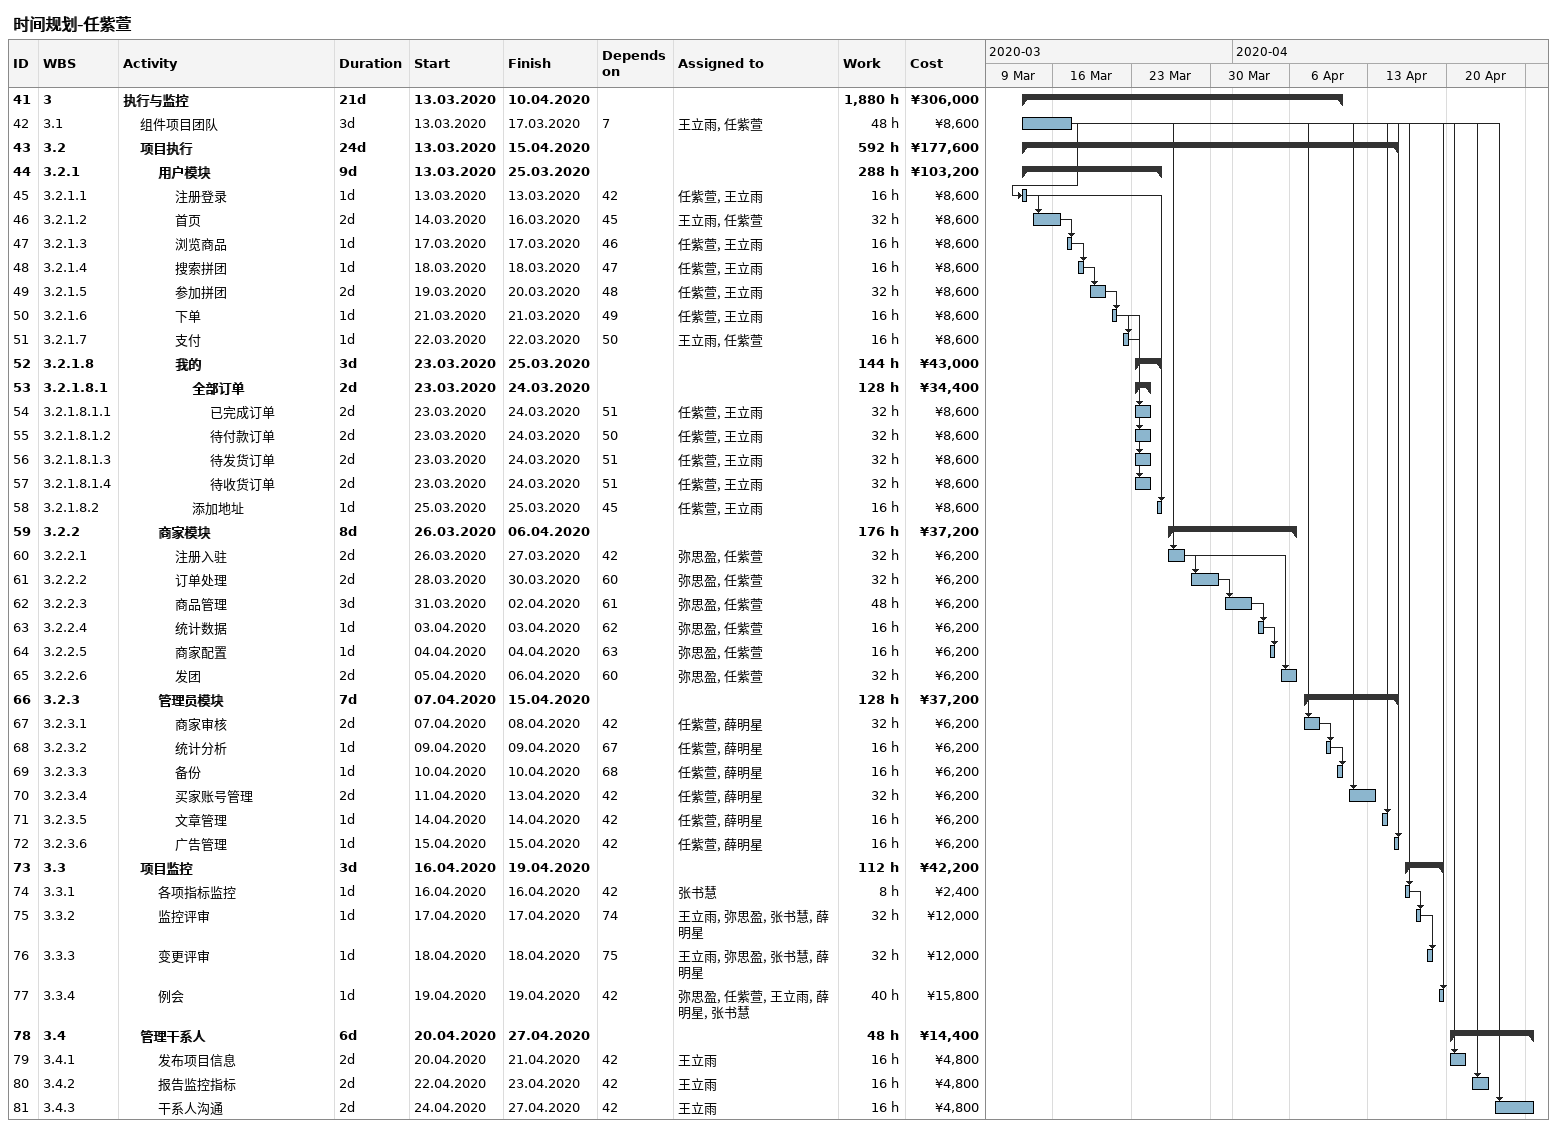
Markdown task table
时间规划-任紫萱

| ID | WBS | Task | Duration | Start | Finish | Predecessors | Resources | Work (h) | Cost (¥) |
|---|---|---|---|---|---|---|---|---|---|
| 41 | 3 | **执行与监控** | 21d | 2020-03-13 | 2020-04-10 |  |  | 1880 | 306000 |
| 42 | 3.1 | 组件项目团队 | 3d | 2020-03-13 | 2020-03-17 | 7 | 王立雨, 任紫萱 | 48 | 8600 |
| 43 | 3.2 | **项目执行** | 24d | 2020-03-13 | 2020-04-15 |  |  | 592 | 177600 |
| 44 | 3.2.1 | **用户模块** | 9d | 2020-03-13 | 2020-03-25 |  |  | 288 | 103200 |
| 45 | 3.2.1.1 | 注册登录 | 1d | 2020-03-13 | 2020-03-13 | 42 | 任紫萱, 王立雨 | 16 | 8600 |
| 46 | 3.2.1.2 | 首页 | 2d | 2020-03-14 | 2020-03-16 | 45 | 王立雨, 任紫萱 | 32 | 8600 |
| 47 | 3.2.1.3 | 浏览商品 | 1d | 2020-03-17 | 2020-03-17 | 46 | 任紫萱, 王立雨 | 16 | 8600 |
| 48 | 3.2.1.4 | 搜索拼团 | 1d | 2020-03-18 | 2020-03-18 | 47 | 任紫萱, 王立雨 | 16 | 8600 |
| 49 | 3.2.1.5 | 参加拼团 | 2d | 2020-03-19 | 2020-03-20 | 48 | 任紫萱, 王立雨 | 32 | 8600 |
| 50 | 3.2.1.6 | 下单 | 1d | 2020-03-21 | 2020-03-21 | 49 | 任紫萱, 王立雨 | 16 | 8600 |
| 51 | 3.2.1.7 | 支付 | 1d | 2020-03-22 | 2020-03-22 | 50 | 王立雨, 任紫萱 | 16 | 8600 |
| 52 | 3.2.1.8 | **我的** | 3d | 2020-03-23 | 2020-03-25 |  |  | 144 | 43000 |
| 53 | 3.2.1.8.1 | **全部订单** | 2d | 2020-03-23 | 2020-03-24 |  |  | 128 | 34400 |
| 54 | 3.2.1.8.1.1 | 已完成订单 | 2d | 2020-03-23 | 2020-03-24 | 51 | 任紫萱, 王立雨 | 32 | 8600 |
| 55 | 3.2.1.8.1.2 | 待付款订单 | 2d | 2020-03-23 | 2020-03-24 | 50 | 任紫萱, 王立雨 | 32 | 8600 |
| 56 | 3.2.1.8.1.3 | 待发货订单 | 2d | 2020-03-23 | 2020-03-24 | 51 | 任紫萱, 王立雨 | 32 | 8600 |
| 57 | 3.2.1.8.1.4 | 待收货订单 | 2d | 2020-03-23 | 2020-03-24 | 51 | 任紫萱, 王立雨 | 32 | 8600 |
| 58 | 3.2.1.8.2 | 添加地址 | 1d | 2020-03-25 | 2020-03-25 | 45 | 任紫萱, 王立雨 | 16 | 8600 |
| 59 | 3.2.2 | **商家模块** | 8d | 2020-03-26 | 2020-04-06 |  |  | 176 | 37200 |
| 60 | 3.2.2.1 | 注册入驻 | 2d | 2020-03-26 | 2020-03-27 | 42 | 弥思盈, 任紫萱 | 32 | 6200 |
| 61 | 3.2.2.2 | 订单处理 | 2d | 2020-03-28 | 2020-03-30 | 60 | 弥思盈, 任紫萱 | 32 | 6200 |
| 62 | 3.2.2.3 | 商品管理 | 3d | 2020-03-31 | 2020-04-02 | 61 | 弥思盈, 任紫萱 | 48 | 6200 |
| 63 | 3.2.2.4 | 统计数据 | 1d | 2020-04-03 | 2020-04-03 | 62 | 弥思盈, 任紫萱 | 16 | 6200 |
| 64 | 3.2.2.5 | 商家配置 | 1d | 2020-04-04 | 2020-04-04 | 63 | 弥思盈, 任紫萱 | 16 | 6200 |
| 65 | 3.2.2.6 | 发团 | 2d | 2020-04-05 | 2020-04-06 | 60 | 弥思盈, 任紫萱 | 32 | 6200 |
| 66 | 3.2.3 | **管理员模块** | 7d | 2020-04-07 | 2020-04-15 |  |  | 128 | 37200 |
| 67 | 3.2.3.1 | 商家审核 | 2d | 2020-04-07 | 2020-04-08 | 42 | 任紫萱, 薛明星 | 32 | 6200 |
| 68 | 3.2.3.2 | 统计分析 | 1d | 2020-04-09 | 2020-04-09 | 67 | 任紫萱, 薛明星 | 16 | 6200 |
| 69 | 3.2.3.3 | 备份 | 1d | 2020-04-10 | 2020-04-10 | 68 | 任紫萱, 薛明星 | 16 | 6200 |
| 70 | 3.2.3.4 | 买家账号管理 | 2d | 2020-04-11 | 2020-04-13 | 42 | 任紫萱, 薛明星 | 32 | 6200 |
| 71 | 3.2.3.5 | 文章管理 | 1d | 2020-04-14 | 2020-04-14 | 42 | 任紫萱, 薛明星 | 16 | 6200 |
| 72 | 3.2.3.6 | 广告管理 | 1d | 2020-04-15 | 2020-04-15 | 42 | 任紫萱, 薛明星 | 16 | 6200 |
| 73 | 3.3 | **项目监控** | 3d | 2020-04-16 | 2020-04-19 |  |  | 112 | 42200 |
| 74 | 3.3.1 | 各项指标监控 | 1d | 2020-04-16 | 2020-04-16 | 42 | 张书慧 | 8 | 2400 |
| 75 | 3.3.2 | 监控评审 | 1d | 2020-04-17 | 2020-04-17 | 74 | 王立雨, 弥思盈, 张书慧, 薛明星 | 32 | 12000 |
| 76 | 3.3.3 | 变更评审 | 1d | 2020-04-18 | 2020-04-18 | 75 | 王立雨, 弥思盈, 张书慧, 薛明星 | 32 | 12000 |
| 77 | 3.3.4 | 例会 | 1d | 2020-04-19 | 2020-04-19 | 42 | 弥思盈, 任紫萱, 王立雨, 薛明星, 张书慧 | 40 | 15800 |
| 78 | 3.4 | **管理干系人** | 6d | 2020-04-20 | 2020-04-27 |  |  | 48 | 14400 |
| 79 | 3.4.1 | 发布项目信息 | 2d | 2020-04-20 | 2020-04-21 | 42 | 王立雨 | 16 | 4800 |
| 80 | 3.4.2 | 报告监控指标 | 2d | 2020-04-22 | 2020-04-23 | 42 | 王立雨 | 16 | 4800 |
| 81 | 3.4.3 | 干系人沟通 | 2d | 2020-04-24 | 2020-04-27 | 42 | 王立雨 | 16 | 4800 |
